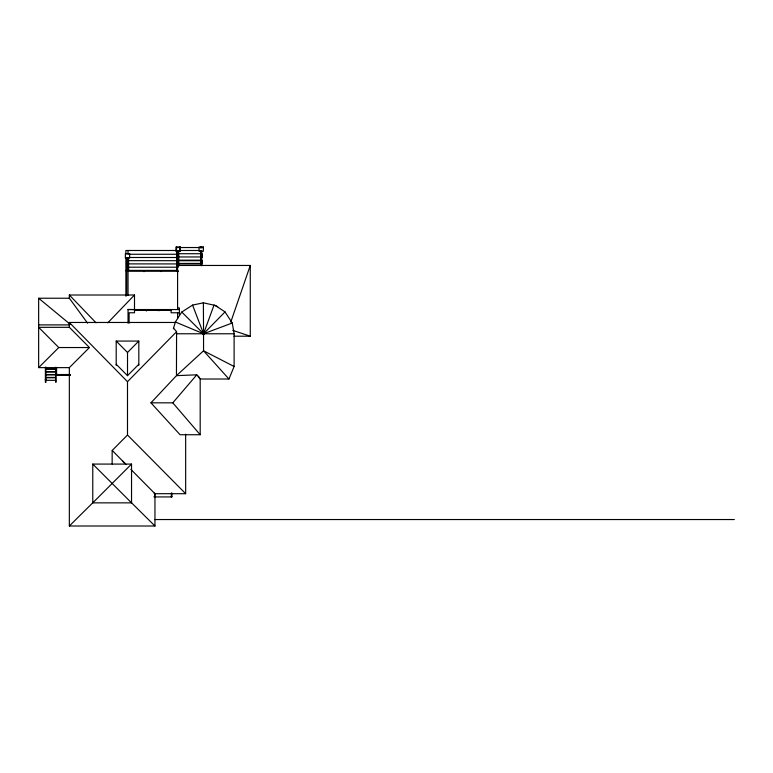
<?xml version="1.0" encoding="UTF-8"?>
<svg xmlns="http://www.w3.org/2000/svg" width="773" height="773" viewBox="0 0 773 773"><rect width="100%" height="100%" fill="white"/><g stroke="black" fill="none" stroke-linecap="round" stroke-linejoin="round"><path stroke-width="1.16" d="M176.457 374.306L176.582 331.704L173.567 328.139M202.777 334.236L202.922 332.632L204.526 332.776L204.381 334.38L202.777 334.236L203.898 333.801L204.381 334.38M203.357 333.752L202.922 332.632M203.898 333.801L204.526 332.776M173.394 328.738L175.374 321.983L181.781 312.05L192.574 305.093L203.376 302.823L215.223 305.451L225.03 311.915L232.258 323.008L234.113 333.772L234.113 366.489L228.963 379.012L200.188 379.012L196.777 374.818L176.457 375.649L150.948 402.83L180.08 434.735L200.188 434.735L200.188 379.012L198.41 376.19M230.769 322.128L250.268 265.458L177.577 265.458M203.956 332.67L214.034 305.055L217.686 306.659M150.948 402.83L172.794 402.83L196.777 374.818M107.766 322.843L134.502 295.006L69.338 295.006L69.338 298.233L87.591 323.172M154.156 493.696L185.655 493.696L127.497 435.006L127.497 381.698L176.582 331.704M204.381 332.931L225.03 311.915M138.821 364.267L127.516 375.678L127.516 352.478L138.821 341.067L116.201 341.067L116.201 365.3M127.497 435.006L112.153 450.495L112.153 464.032M69.338 298.233L38.65 298.233L38.65 367.629L58.767 347.541L89.455 347.541L69.338 327.317L69.338 322.467L175.548 322.467M38.65 367.629L69.338 367.629L89.455 347.541M92.77 502.856L131.536 464.08L131.536 502.856L92.77 502.856L92.77 464.08L131.536 464.08M69.338 367.629L69.338 526.007L93.253 502.315M176.457 375.649L203.55 350.787L203.55 333.772L232.258 323.008M177.732 260.723L178.505 260.124M128.579 269.912L128.038 269.932L128.579 269.932L128.579 257.496M176.515 247.534L203.338 247.534M176.824 250.491L125.883 250.491L125.883 254.259M179.751 250.491L199.569 250.491M175.973 250.761L176.515 250.761L176.515 246.993M180.283 250.761L179.751 250.761L179.751 246.993M129.217 254.259L177.577 254.259L177.577 250.491M201.724 254.259L201.125 254.472M201.724 256.955L177.597 256.955L177.577 261.013M176.785 257.187L177.326 257.187M129.217 257.496L178.128 257.496M201.183 257.496L202.13 257.496L202.13 253.718L177.191 253.718L177.191 257.496M201.183 260.453L201.724 260.453M128.038 260.646L201.724 260.723M201.724 263.419L177.597 263.419L177.577 309.548M128.038 263.883L202.13 263.951L202.13 260.182L177.191 260.182L177.191 263.951M128.038 267.197L177.577 267.197M125.883 270.415L177.577 270.415M125.883 270.685L128.038 270.685M160.89 270.888L160.89 271.623M178.128 270.888L178.128 271.623M178.128 271.255L126.685 271.255L126.685 295.653M177.577 307.925L179.394 307.925L179.394 315.181M128.038 309.548L179.394 309.548M158.919 310.012L158.996 310.794M179.394 312.775L171.113 312.775L171.113 309.548M38.65 324.892L69.338 324.892M69.338 327.317L38.65 327.317L58.767 347.541M176.457 333.772L234.113 333.772M233.939 336.197L250.268 336.197L250.268 265.458M45.52 368.721L55.472 368.721M45.52 369.079L55.472 369.079M45.52 371.62L55.472 371.62M45.52 371.977L55.472 371.977M45.52 374.519L55.472 374.519M56.043 374.528L70.517 374.528M45.52 374.876L55.472 374.876M70.517 375.069L56.043 375.069L56.043 367.832M55.878 375.34L69.947 375.34M45.52 377.417L55.472 377.417M45.52 377.775L55.472 377.775M45.385 379.727L45.916 379.727M45.385 380.316L55.472 380.316M112.278 450.495L126.096 464.573M154.156 496.643L154.687 496.643M171.384 496.643L171.925 496.643M154.156 496.933L171.925 496.933L171.925 493.068M154.523 519.543L734.35 519.543M69.338 526.007L154.958 526.007L154.958 493.696L130.888 469.414M134.502 309.548L128.038 309.48L128.038 323.162M203.405 333.211L203.946 333.26M232.799 330.38L250.268 336.197M175.374 321.983L202.468 333.318M234.113 366.489L203.55 350.787L228.963 379.012M38.65 298.233L70.227 324.322M131.052 502.315L154.958 526.007M181.781 312.05L202.719 332.941M92.77 464.08L131.536 502.856M116.201 341.067L127.516 352.478M116.201 364.267L127.516 375.678M122.704 461.143L125.071 463.549M69.338 322.467L127.497 381.698M69.338 295.006L96.074 322.843M172.794 402.83L200.188 434.735M192.574 305.093L203.135 332.67M203.376 302.823L203.55 332.583M201.724 246.993L201.724 247.93M201.724 250.761L201.724 265.786M200.642 246.993L200.642 247.93M200.709 250.674L200.709 265.071M185.655 434.175L185.655 493.696M178.737 250.491L178.737 266.086M178.128 250.761L178.128 267.187M177.577 312.775L177.577 318.544M177.326 250.761L177.326 271.42M177.191 266.646L177.191 270.415M176.785 250.761L176.785 271.42M171.384 493.068L171.384 496.933M154.687 493.068L154.687 496.933M138.821 341.067L138.821 365.3M134.502 295.006L134.502 312.775L129.11 312.775L129.11 323.162M128.038 250.491L128.038 254.259M128.038 257.496L128.038 295.499M127.178 257.496L127.178 270.415M126.637 257.496L126.637 270.415M125.883 257.496L125.883 296.204M56.584 367.832L56.584 375.069M55.878 367.146L55.878 382.335L55.472 368.054M45.916 367.146L45.916 382.335L45.385 382.335L45.385 367.301M128.579 269.651L128.038 269.68L128.579 269.68M180.283 246.993L175.973 246.993L175.973 251.302L180.283 251.302L180.283 246.993M203.338 246.993L199.028 246.993L199.028 251.302L203.338 251.302L203.338 246.993M129.651 253.718L125.342 253.718L125.342 258.027L129.651 258.027L129.651 253.718M144.087 270.888L144 271.623L144.087 270.888M146.696 310.012L146.609 310.794L146.696 310.012M146.406 310.35L134.502 310.35L146.406 310.456M158.716 310.35L146.899 310.35L158.716 310.456M171.113 310.35L159.199 310.35L171.113 310.456M45.916 379.437L45.385 379.437L45.916 379.553M201.251 265.023L201.251 250.761L201.231 264.965"/></g></svg>
